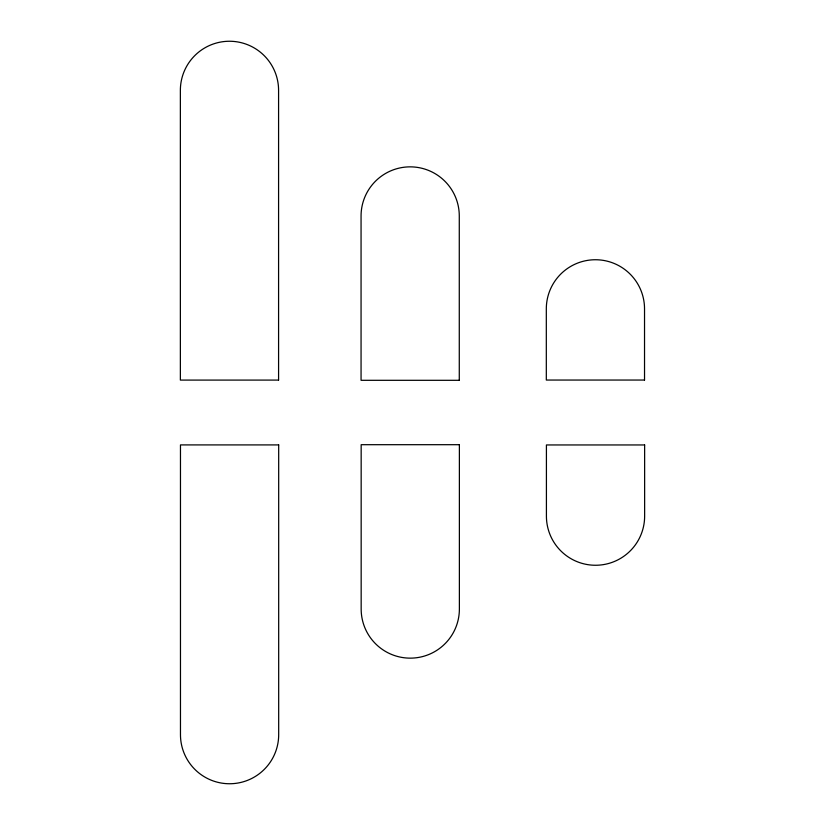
<?xml version="1.0" encoding="UTF-8"?>
<svg xmlns="http://www.w3.org/2000/svg" width="825" height="825" viewBox="0 0 825 825"><rect width="100%" height="100%" fill="white"/><g stroke="black" fill="none" stroke-linecap="round" stroke-linejoin="round"><path stroke-width="1.24" d="M644.531 380.047L546.315 380.047L546.315 308.839A49.108 49.108 0 0 1 595.423 259.741A49.108 49.108 0 0 1 644.531 308.839L644.531 380.047M278.582 380.088L180.366 380.088L180.366 90.358A49.108 49.108 0 0 1 229.474 41.25A49.108 49.108 0 0 1 278.582 90.358L278.582 380.088M459.278 380.304L361.061 380.304L361.061 215.964A49.108 49.108 0 0 1 410.169 166.856A49.108 49.108 0 0 1 459.278 215.964L459.278 380.304M459.381 444.696L361.164 444.696L361.164 609.036A49.108 49.108 0 0 0 410.272 658.144A49.108 49.108 0 0 0 459.381 609.036L459.381 444.696M278.685 444.912L180.469 444.912L180.469 734.642A49.108 49.108 0 0 0 229.577 783.75A49.108 49.108 0 0 0 278.685 734.642L278.685 444.912M644.634 444.953L546.418 444.953L546.418 516.161A49.108 49.108 0 0 0 595.526 565.259A49.108 49.108 0 0 0 644.634 516.161L644.634 444.953"/></g></svg>
